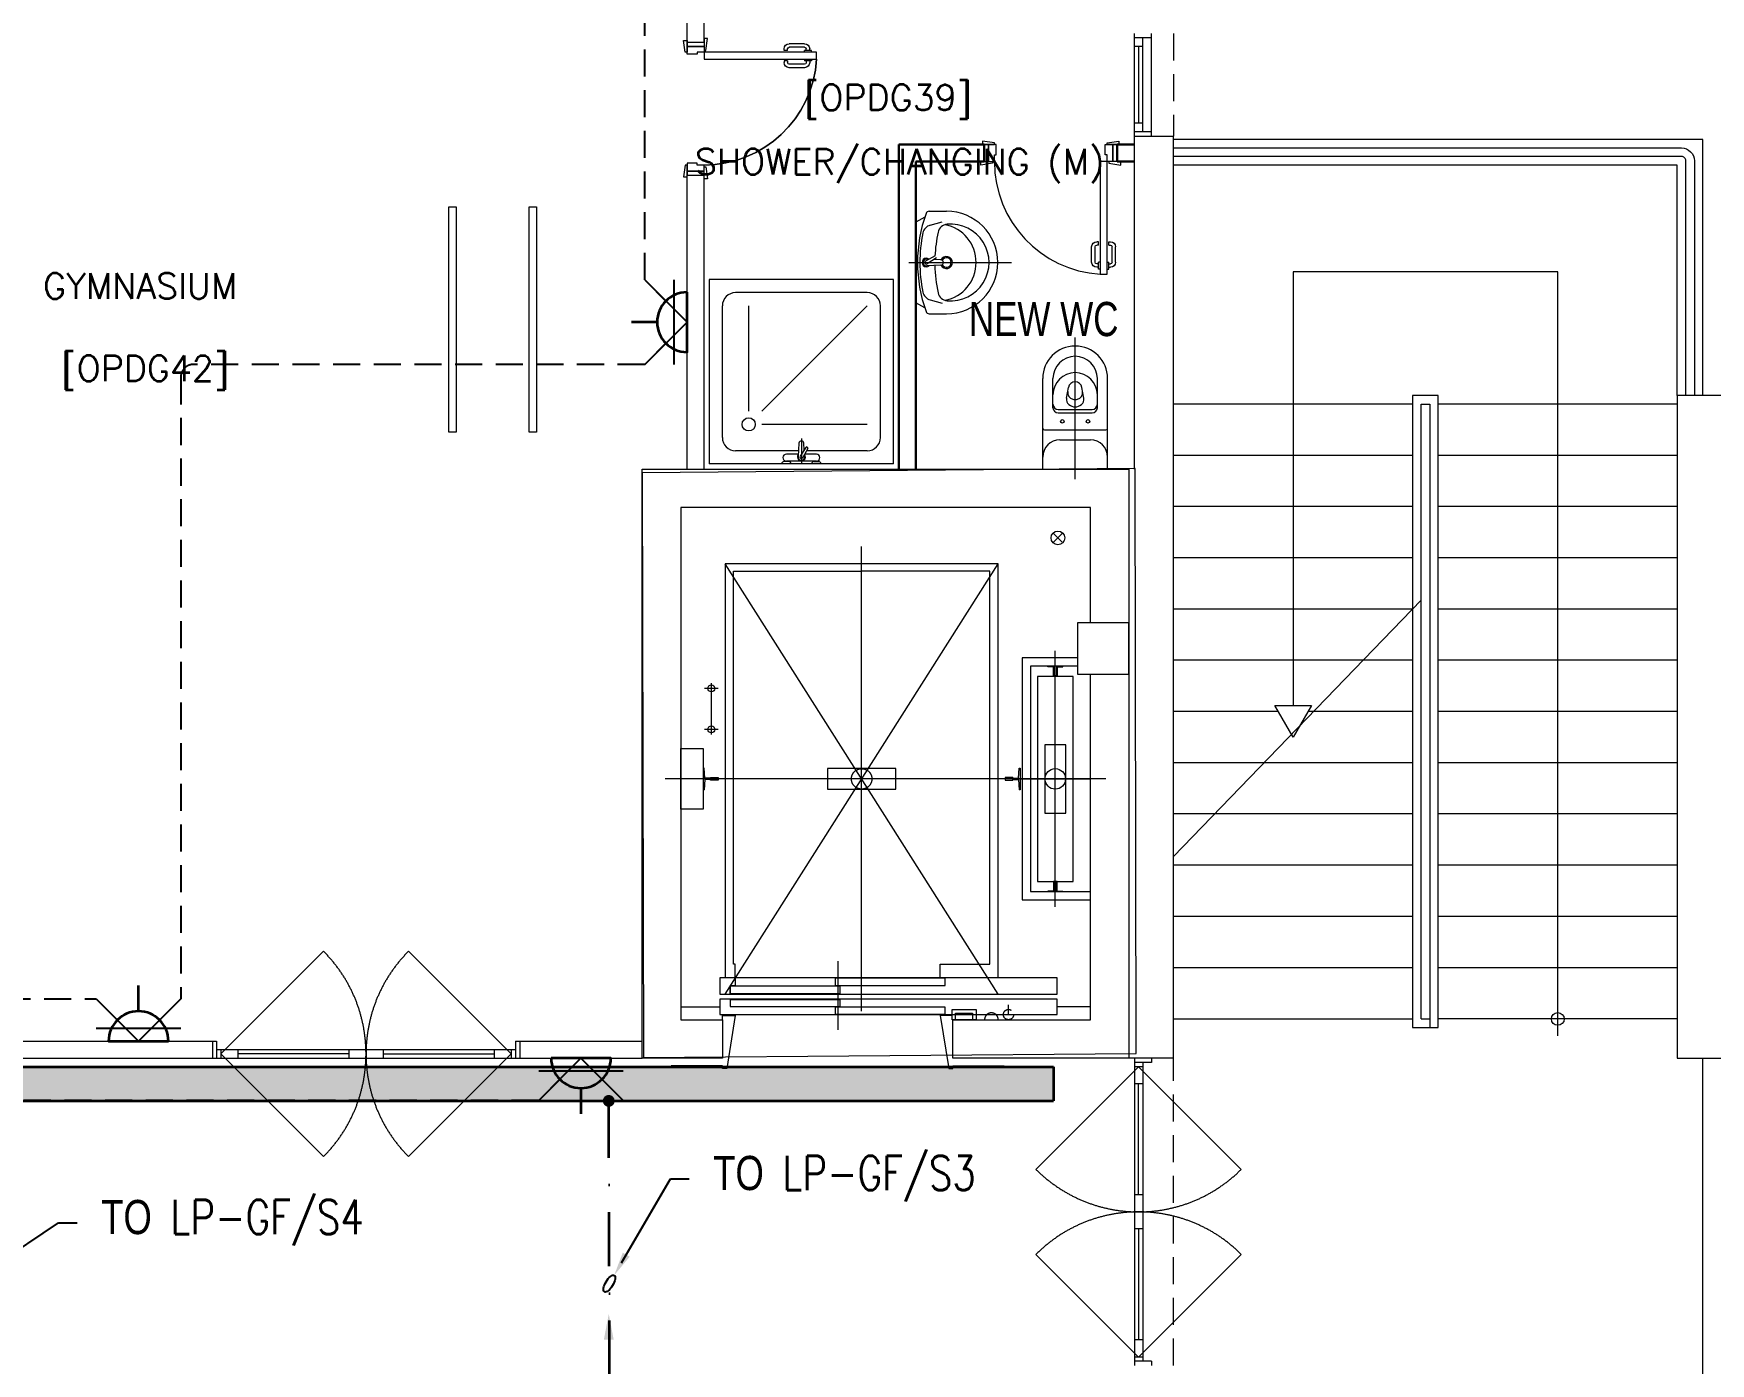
# Model space of a CAD drawing. Header units: inches. Extents: x -12418 to 57169, y -29325 to 19878.
# Drawn here: x 42371 to 52192, y -2735 to 5053 of the extents above; entities that cross this region are included whole.
import ezdxf
from ezdxf import colors
from ezdxf.entities.mleader import LeaderData, LeaderLine
from ezdxf.enums import TextEntityAlignment as Align
from ezdxf.math import Vec2, Vec3

# ---------------------------------------------------------------- set-up
doc = ezdxf.new("R2010")
doc.units = ezdxf.units.IN
doc.header["$LTSCALE"] = 25
doc.header["$MEASUREMENT"] = 0
for name, pattern in [('00-Ground Floor$0$CENTERX2', [101.6, 63.5, -12.7, 12.7, -12.7]), ('00-Ground Floor$0$DASHED', [0.75, 0.5, -0.25]), ('00-Ground Floor$0$DASHED2', [9.525, 6.35, -3.175]), ('00-Ground Floor$0$HIDDEN', [9.525, 6.35, -3.175]), ('DASHDOT', [25.4, 12.7, -6.35, 0, -6.35]), ('HIDDEN', [9.525, 6.35, -3.175])]:
    doc.linetypes.add(name, pattern=pattern)
doc.layers.get('0').update_dxf_attribs({"color": 8})
doc.layers.get('Defpoints').update_dxf_attribs({"color": 8})
for name, color, linetype, lineweight in [('00-Ground Floor$0$72_EGR_BASE_TEXT', 252, 'Continuous', 5), ('00-Ground Floor$0$Aluminum', 251, 'Continuous', 5), ('00-Ground Floor$0$Axis', 251, '00-Ground Floor$0$CENTERX2', 5), ('00-Ground Floor$0$C-HYDR-CTCH', 251, 'Continuous', 5), ('00-Ground Floor$0$Cabin', 7, 'Continuous', 5), ('00-Ground Floor$0$LOADING', 253, 'Continuous', 5), ('00-Ground Floor$0$Notes', 1, 'Continuous', 5), ('00-Ground Floor$0$Proj', 251, 'Continuous', 5), ('00-Ground Floor$0$SANIT', 250, 'Continuous', 5), ('00-Ground Floor$0$Structure', 251, 'Continuous', 5), ('00-Ground Floor$0$Tech', 169, '00-Ground Floor$0$DASHED2', 5), ('00-Ground Floor$0$Walls', 251, 'Continuous', 5), ('00-Ground Floor$0$Wooden Joinery', 251, 'Continuous', 5), ('E-LITE-CIRC', 6, 'Continuous', 25), ('E-LITE-CLNG-CNDT', 6, 'DASHDOT', 35), ('E-LITE-EXIT-NUMB', 6, 'Continuous', 25), ('E-POWR-CLNG-CNDT', 6, 'DASHDOT', 35), ('E-POWR-FLOR-CNDT', 6, 'HIDDEN', 25), ('E-POWR-FLOR-CNDT @ 100', 6, 'HIDDEN', 25), ('E-POWR-WALL @ 100', 4, 'Continuous', 35), ('T-CABL-TRAY', 251, 'Continuous', 35)]:
    doc.layers.add(name, color=color, linetype=linetype, lineweight=lineweight)
doc.layers.add('00-Ground Floor$0$X-WHITE glass', color=255, linetype='Continuous')
doc.styles.add('00-Ground Floor$0$SIMPLEX', font='SIMPLEX.shx', dxfattribs={"height": 150})
doc.styles.add('00-Ground Floor$0$X3G_ENTITY_2587F5', font='swisscl.ttf', dxfattribs={"height": 200})
doc.styles.add('DC_Simplex', font='SIMPLEX.shx', dxfattribs={"width": 0.7})

# ---------------------------------------------------------------- blocks, each defined once
blk = doc.blocks.new('00-Ground Floor$0$A$C72370EFE')
at = {"layer": '00-Ground Floor$0$Wooden Joinery'}
for p, q in [((-0.05, -0.07), (-0.05, -0.16)), ((-0.03, -0.07), (-0.03, -0.16)), ((-0.01, -0.04), (-0.02, -0.04)), ((-0.01, -0.06), (-0.02, -0.06)), ((-0.01, -0.03), (-0.01, -0.07)), ((0, -0.03), (-0.01, -0.03)), ((0, -0.07), (-0.01, -0.07)), ((0.04, -0.03), (0.05, -0.03)), ((0.04, -0.07), (0.05, -0.07)), ((0.05, -0.03), (0.05, -0.07)), ((0.05, -0.04), (0.06, -0.04)), ((0.05, -0.06), (0.06, -0.06)), ((0.07, -0.07), (0.07, -0.16)), ((0.09, -0.07), (0.09, -0.16)), ((-0.01, -0.17), (-0.02, -0.17)), ((-0.01, -0.19), (-0.02, -0.19)), ((-0.01, -0.17), (-0.01, -0.19)), ((0.05, -0.17), (0.06, -0.17)), ((0.05, -0.17), (0.05, -0.19)), ((0.05, -0.19), (0.06, -0.19))]:
    blk.add_line(p, q, dxfattribs=at)
for centre, radius, start, end in [((-0.02, -0.07), 0.03, 90, 180), ((-0.02, -0.07), 0.01, 90, 180), ((0.06, -0.07), 0.03, 0, 90), ((0.06, -0.07), 0.01, 0, 90), ((-0.02, -0.16), 0.03, 180, 270), ((-0.02, -0.16), 0.01, 180, 270), ((0.06, -0.16), 0.01, 270, 0), ((0.06, -0.16), 0.03, 270, 0)]:
    blk.add_arc(centre, radius, start, end, dxfattribs=at)
blk = doc.blocks.new('00-Ground Floor$0$A$C268A7CF0')
at = {"layer": '00-Ground Floor$0$Wooden Joinery'}
for points in [[(80, 758.8), (80, 768.8), (10, 778.8), (10, 758.8)], [(740, 758.8), (740, 768.8), (810, 778.8), (810, 758.8)], [(70, 658.8), (70, 648.8), (0, 638.8), (0, 658.8)], [(120, 658.8), (120, 0), (80, 0), (80, 658.8)], [(750, 658.8), (750, 648.8), (820, 638.8), (820, 658.8)]]:
    blk.add_lwpolyline(points, close=True, dxfattribs=at)
for points in [[(45, 658.8), (45, 758.8), (20, 758.8), (20, 658.8), (45, 658.8)], [(45, 658.8), (80, 658.8), (80, 698.8), (90, 698.8), (90, 758.8), (45, 758.8), (45, 658.8)], [(775, 658.8), (740, 658.8), (740, 698.8), (730, 698.8), (730, 758.8), (775, 758.8), (775, 658.8)], [(775, 658.8), (775, 758.8), (800, 758.8), (800, 658.8), (775, 658.8)]]:
    blk.add_lwpolyline(points, dxfattribs=at)
blk.add_arc((80, 658.8), 660, 273.4748, 0, dxfattribs=at)
at = {"layer": '00-Ground Floor$0$Wooden Joinery', "xscale": 999.9999999998854, "yscale": 999.9999999998854, "zscale": 999.9999999998854, "rotation": 180}
blk.add_blockref('00-Ground Floor$0$A$C72370EFE', (120, 0), dxfattribs=at)
blk = doc.blocks.new('00-Ground Floor$0$T127-1_B')
at = {"layer": '00-Ground Floor$0$Cabin'}
for p, q in [((44.5, 8), (44.5, 4)), ((44.5, 4), (78, 4)), ((78, 4), (82, 63.5)), ((44.5, -8), (44.5, -4)), ((44.5, -4), (78, -4)), ((78, -4), (82, -63.5))]:
    blk.add_line(p, q, dxfattribs=at)
at = {"layer": '00-Ground Floor$0$Cabin', "ltscale": 5}
for points in [[(44.5, 8), (0, 8), (0, -8), (44.5, -8)], [(82, 63.5), (89, 63.5), (89, -63.5), (82, -63.5)]]:
    blk.add_lwpolyline(points, dxfattribs=at)
blk = doc.blocks.new('00-Ground Floor$0$T127-1_B__1680')
at = {"layer": '00-Ground Floor$0$Axis'}
blk.add_line((-990, 0), (990, 0), dxfattribs=at)
at = {"layer": '00-Ground Floor$0$Notes', "xscale": -1}
blk.add_blockref('00-Ground Floor$0$T127-1_B', (-840, 0), dxfattribs=at)
at = {"layer": '00-Ground Floor$0$Notes'}
blk.add_blockref('00-Ground Floor$0$T127-1_B', (840, 0), dxfattribs=at)
blk = doc.blocks.new('00-Ground Floor$0$JIS5K')
at = {"layer": '00-Ground Floor$0$Cabin'}
for p, q in [((60.2, 8), (60.2, 11.2)), ((60.2, -8), (60.2, -11.2))]:
    blk.add_line(p, q, dxfattribs=at)
at = {"layer": '00-Ground Floor$0$Cabin', "ltscale": 5}
for points in [[(57, 11.2), (0, 11.2), (0, -11.2), (57, -11.2)], [(60.2, 8), (3.2, 8), (3.2, -8), (60.2, -8)], [(57, 11.2), (57, 43.5), (60.2, 43.5), (60.2, 11.2)], [(57, -11.2), (57, -43.5), (60.2, -43.5), (60.2, -11.2)]]:
    blk.add_lwpolyline(points, dxfattribs=at)
blk = doc.blocks.new('00-Ground Floor$0$JIS5K__1200')
at = {"layer": '00-Ground Floor$0$Axis'}
blk.add_line((-750, 0), (750, 0), dxfattribs=at)
at = {"layer": '00-Ground Floor$0$Notes', "xscale": -1}
blk.add_blockref('00-Ground Floor$0$JIS5K', (-600, 0), dxfattribs=at)
at = {"layer": '00-Ground Floor$0$Notes'}
blk.add_blockref('00-Ground Floor$0$JIS5K', (600, 0), dxfattribs=at)
blk = doc.blocks.new('00-Ground Floor$0$对重支撑1')
at = {"layer": '00-Ground Floor$0$Cabin'}
blk.add_lwpolyline([(1060, 178), (929, 178), (929, -178), (1060, -178)], close=True, dxfattribs=at).dxf.unprotected_set("ltscale", 0)
blk = doc.blocks.new('00-Ground Floor$0$井道平面图轿厢1轿厢地坎')
at = {"layer": '00-Ground Floor$0$Axis', "ltscale": 0.864}
blk.add_lwpolyline([(0, 96), (0, -192)], dxfattribs=at)
at = {"layer": '00-Ground Floor$0$Cabin', "ltscale": 5}
for points in [[(690, 0), (690, -96), (-1285, -96), (-1285, 0)], [(15, -3), (15, -46), (-630, -46), (-630, -3)], [(630, -50), (630, -93), (-15, -93), (-15, -50)]]:
    blk.add_lwpolyline(points, close=True, dxfattribs=at)
at = {"layer": '00-Ground Floor$0$Cabin'}
for points in [[(600, 0), (600, -48)], [(600, -48), (633, -48)], [(633, -48), (633, -96)]]:
    blk.add_lwpolyline(points, dxfattribs=at)
blk = doc.blocks.new('00-Ground Floor$0$层门地坎1')
at = {"layer": '00-Ground Floor$0$Axis', "ltscale": 0.81}
blk.add_lwpolyline([(0, 90), (0, -180)], dxfattribs=at)
at = {"layer": '00-Ground Floor$0$Cabin', "ltscale": 5}
for points in [[(690, 0), (690, -90), (-1285, -90), (-1285, 0)], [(15, -47), (15, -87), (-630, -87), (-630, -47)], [(630, -3), (630, -43), (-15, -43), (-15, -3)]]:
    blk.add_lwpolyline(points, close=True, dxfattribs=at)
blk = doc.blocks.new('00-Ground Floor$0$ME19011A-P')
for p, q in [((-0.425, 0), (0.425, 0)), ((-0.425, 0), (-0.425, -0.015)), ((0.425, 0), (0.425, -0.015)), ((-0.425, -0.015), (0.425, -0.015)), ((-0.3675, -0.0198), (-0.2325, -0.0198)), ((-0.3675, -0.0198), (-0.3675, -0.0399)), ((-0.3675, -0.0399), (-0.2325, -0.0399)), ((-0.36, -0.015), (-0.36, -0.0198)), ((-0.24, -0.015), (-0.24, -0.0198)), ((-0.2325, -0.0198), (-0.2325, -0.0399)), ((-0.15, -0.015), (-0.15, -0.04)), ((-0.15, -0.025), (0, -0.025)), ((-0.15, -0.04), (-0.1187, -0.04)), ((-0.0887, -0.04), (-0.0637, -0.04)), ((-0.0606, -0.0371), (-0.0787, -0.0432)), ((-0.0787, -0.0432), (-0.077, -0.0497)), ((-0.0582, -0.046), (-0.077, -0.0497)), ((-0.0402, -0.0312), (-0.0496, -0.0337)), ((-0.047, -0.0434), (-0.0376, -0.0409)), ((-0.0376, -0.0409), (-0.0402, -0.0312)), ((-0.0379, -0.04), (0, -0.04)), ((0, -0.015), (0, -0.04)), ((0.1, -0.015), (0.1, -0.045)), ((0.1, -0.035), (0.2, -0.035)), ((0.1, -0.045), (0.2, -0.045)), ((0.2, -0.045), (0.2, -0.015)), ((0.2818, -0.015), (0.2484, -0.015)), ((0.2484, -0.0243), (0.2484, -0.015)), ((0.2818, -0.0243), (0.2484, -0.0243)), ((0.2818, -0.0243), (0.2818, -0.015)), ((0.3211, -0.015), (0.2877, -0.015)), ((0.2877, -0.015), (0.2877, -0.0531)), ((0.3211, -0.0243), (0.2877, -0.0243)), ((0.2877, -0.0531), (0.3211, -0.0531)), ((0.3211, -0.0531), (0.3211, -0.015)), ((0.3623, -0.015), (0.3289, -0.015)), ((0.3289, -0.015), (0.3289, -0.0531)), ((0.3623, -0.0243), (0.3289, -0.0243)), ((0.3289, -0.0531), (0.3623, -0.0531)), ((0.3623, -0.0531), (0.3623, -0.015)), ((0.3682, -0.0243), (0.3682, -0.015)), ((0.3682, -0.015), (0.4016, -0.015)), ((0.3682, -0.0243), (0.4016, -0.0243)), ((0.4016, -0.0243), (0.4016, -0.015))]:
    blk.add_line(p, q)
blk.add_lwpolyline([(-0.1187, -0.0482), (-0.0887, -0.0482), (-0.0887, -0.0382), (-0.1187, -0.0382)], close=True)
at = {"color": 8, "const_width": 0.000601}
for points in [[(0.3044, -0.0531, -0.184574), (0.2977, -0.0636, -1.44364), (0.2961, -0.0581, -0.837915), (0.2969, -0.0664, -0.30536), (0.2839, -0.062, -1.584726), (0.2894, -0.0609, -0.253153), (0.2827, -0.0684, -0.874198), (0.2775, -0.0585, -0.915253), (0.2791, -0.0658, -0.223821), (0.2683, -0.0644, -1.703343), (0.272, -0.0597, -0.588962), (0.2621, -0.068, -0.717795), (0.2625, -0.0581, -0.983104), (0.2645, -0.0644, -0.326362), (0.2534, -0.0609, -0.758716), (0.2609, -0.0514, -0.906186), (0.2593, -0.0565, -0.189488), (0.2526, -0.0522, -0.7948), (0.2613, -0.0423, -1.223996), (0.2574, -0.047, -0.072149), (0.2534, -0.0403, -0.645886), (0.2609, -0.0324, -1.366917), (0.2574, -0.0371, -0.078415), (0.2542, -0.0308, -0.723006), (0.2613, -0.0256, -1.105484), (0.2582, -0.0292, -0.221197), (0.2566, -0.0243, -0.221197)], [(0.3456, -0.0531, 0.184574), (0.3523, -0.0636, 1.44364), (0.3539, -0.0581, 0.837915), (0.3531, -0.0664, 0.30536), (0.3661, -0.062, 1.584726), (0.3606, -0.0609, 0.253153), (0.3673, -0.0684, 0.874198), (0.3725, -0.0585, 0.915253), (0.3709, -0.0658, 0.223821), (0.3817, -0.0644, 1.703343), (0.378, -0.0597, 0.588962), (0.3879, -0.068, 0.717795), (0.3875, -0.0581, 0.983104), (0.3855, -0.0644, 0.326362), (0.3966, -0.0609, 0.758716), (0.3891, -0.0514, 0.906186), (0.3907, -0.0565, 0.189488), (0.3974, -0.0522, 0.7948), (0.3887, -0.0423, 1.223996), (0.3926, -0.047, 0.072149), (0.3966, -0.0403, 0.645886), (0.3891, -0.0324, 1.366917), (0.3926, -0.0371, 0.078415), (0.3958, -0.0308, 0.723006), (0.3887, -0.0256, 1.105484), (0.3918, -0.0292, 0.221197), (0.3934, -0.0243, 0.221197)]]:
    blk.add_lwpolyline(points, format="xyb", dxfattribs=at)
blk.add_circle((-0.0537, -0.04), 0.0075)
for centre, radius, start, end in [((-0.1037, -0.04), 0.01, 10.4593, 169.5407), ((-0.1037, -0.04), 0.0075, 14.00752, 165.99248), ((-0.0537, -0.04), 0.01, 45, 180)]:
    blk.add_arc(centre, radius, start, end)
blk = doc.blocks.new('00-Ground Floor$0$M.44.57.64')
at = {"layer": '00-Ground Floor$0$LOADING', "xscale": 1000.000000000002, "yscale": 1000.000000000002, "zscale": 1000.000000000002, "rotation": 225.9999036123427}
blk.add_blockref('00-Ground Floor$0$ME19011A-P', (-80806.9, 16720.7), dxfattribs=at)
blk = doc.blocks.new('00-Ground Floor$0$PARALLEL BARS')
at = {"layer": '00-Ground Floor$0$LOADING'}
for points in [[(-939485.1, -375615.7), (-939443.5, -375615.7), (-939443.5, -376935.4), (-939485.1, -376935.4)], [(-939014.7, -375615.7), (-938973, -375615.7), (-938973, -376935.4), (-939014.7, -376935.4)]]:
    blk.add_lwpolyline(points, close=True, dxfattribs=at)
blk = doc.blocks.new('00-Ground Floor')
at = {"color": 5}
blk.add_line((47787.2, 3983.9, 0), (47787.2, 3983.9, 0), dxfattribs=at)
at = {"layer": '00-Ground Floor$0$Aluminum'}
for p, q in [((48817.9, 4452.6, 0), (48817.9, 5052.6, 0)), ((48917.9, 5027.6, 0), (48817.9, 5027.6, 0)), ((48867.9, 4477.6, 0), (48867.9, 5027.6, 0)), ((48917.9, 4452.6, 0), (48917.9, 5052.6, 0)), ((48867.9, 4977.6, 0), (48817.9, 4977.6, 0)), ((48842.9, 4977.6, 0), (48842.9, 4527.6, 0)), ((48867.9, 4527.6, 0), (48817.9, 4527.6, 0)), ((48917.9, 4477.6, 0), (48817.9, 4477.6, 0)), ((43417.9, -847.4, 0), (43442.9, -847.4, 0)), ((43442.9, -847.4, 0), (43442.9, -947.4, 0)), ((45192.9, -847.4, 0), (45192.9, -947.4, 0)), ((45192.9, -847.4, 0), (45217.9, -847.4, 0)), ((43417.9, -947.4, 0), (45217.9, -947.4, 0)), ((43442.9, -897.4, 0), (45192.9, -897.4, 0)), ((43467.9, -897.4, 0), (43467.9, -947.4, 0)), ((43567.9, -897.4, 0), (43567.9, -947.4, 0)), ((44217.9, -922.4, 0), (43567.9, -922.4, 0)), ((44217.9, -897.4, 0), (44217.9, -947.4, 0)), ((44317.9, -897.4, 0), (44317.9, -947.4, 0)), ((44417.9, -897.4, 0), (44417.9, -947.4, 0)), ((44417.9, -922.4, 0), (45067.9, -922.4, 0)), ((45067.9, -897.4, 0), (45067.9, -947.4, 0)), ((45167.9, -897.4, 0), (45167.9, -947.4, 0)), ((48817.9, -947.4, 0), (48817.9, -2747.4, 0)), ((48917.9, -972.4, 0), (48817.9, -972.4, 0)), ((48867.9, -972.4, 0), (48867.9, -2722.4, 0)), ((48917.9, -947.4, 0), (48917.9, -972.4, 0)), ((48867.9, -997.4, 0), (48817.9, -997.4, 0)), ((48867.9, -1097.4, 0), (48817.9, -1097.4, 0)), ((48842.9, -1747.4, 0), (48842.9, -1097.4, 0)), ((48867.9, -1747.4, 0), (48817.9, -1747.4, 0)), ((48867.9, -1847.4, 0), (48817.9, -1847.4, 0)), ((48867.9, -1947.4, 0), (48817.9, -1947.4, 0)), ((48842.9, -1947.4, 0), (48842.9, -2597.4, 0)), ((48867.9, -2597.4, 0), (48817.9, -2597.4, 0)), ((48867.9, -2697.4, 0), (48817.9, -2697.4, 0)), ((48917.9, -2722.4, 0), (48817.9, -2722.4, 0)), ((48917.9, -2722.4, 0), (48917.9, -2747.4, 0))]:
    blk.add_line(p, q, dxfattribs=at)
at = {"layer": '00-Ground Floor$0$Aluminum', "linetype": '00-Ground Floor$0$DASHED', "ltscale": 300}
for p, q in [((43467.9, -922.4, 0), (44069, -321.4, 0)), ((45167.9, -922.4, 0), (44566.9, -321.4, 0)), ((43467.9, -922.4, 0), (44069, -1523.5, 0)), ((45167.9, -922.4, 0), (44566.9, -1523.5, 0)), ((48842.9, -997.4, 0), (48241.9, -1598.5, 0)), ((48842.9, -997.4, 0), (49444, -1598.5, 0)), ((48842.9, -2697.4, 0), (48241.9, -2096.4, 0)), ((48842.9, -2697.4, 0), (49444, -2096.4, 0))]:
    blk.add_line(p, q, dxfattribs=at)
for centre, start, end in [((43467.9, -922.4, 0), 315, 45), ((45167.9, -922.4, 0), 135, 225), ((48842.9, -997.4, 0), 225, 315), ((48842.9, -2697.4, 0), 45, 135)]:
    blk.add_arc(centre, 850, start, end, dxfattribs=at)
at = {"layer": '00-Ground Floor$0$Axis'}
blk.add_line((48149.8, 688), (48559.8, 688), dxfattribs=at)
at = {"layer": '00-Ground Floor$0$Axis', "ltscale": 3}
for points in [[(47220.8, -672), (47220.8, 2048)], [(48020.8, -572), (46420.8, 1948)], [(46420.8, -572), (48020.8, 1948)], [(48650.8, 688), (46070.8, 688)]]:
    blk.add_lwpolyline(points, dxfattribs=at)
at = {"layer": '00-Ground Floor$0$Axis', "ltscale": 0.24}
for points in [[(46380.8, 1218), (46300.8, 1218)], [(46380.8, 978), (46300.8, 978)]]:
    blk.add_lwpolyline(points, dxfattribs=at)
at = {"layer": '00-Ground Floor$0$Axis', "ltscale": 0.9}
blk.add_lwpolyline([(46340.8, 948), (46340.8, 1248)], dxfattribs=at)
at = {"layer": '00-Ground Floor$0$Axis', "ltscale": 1.5}
blk.add_lwpolyline([(47470.8, 688), (46970.8, 688)], dxfattribs=at)
at = {"layer": '00-Ground Floor$0$C-HYDR-CTCH', "flags": 128}
blk.add_lwpolyline([(45935.6, 2481.2), (45943.1, -943.6), (48829.4, -919.7), (48821.9, 2505.1), (45935.6, 2481.2)], dxfattribs=at)
at = {"layer": '00-Ground Floor$0$Cabin'}
for points in [[(48020.8, 1948), (46420.8, 1948)], [(46420.8, 1948), (46420.8, -476)], [(48020.8, 1948), (46420.8, 1948)], [(46420.8, 1948), (46420.8, -476)], [(46470.8, -396), (46470.8, 1904)], [(46470.8, 1904), (47220.8, 1904)], [(47970.8, 1904), (47220.8, 1904)], [(47970.8, -396), (47970.8, 1904)], [(48020.8, -476), (48020.8, 1948)], [(48020.8, -476), (48020.8, 1948)], [(48354.8, 438), (48354.8, 938)], [(46420.8, -476), (46390.8, -476)], [(46390.8, -476), (46390.8, -572)], [(46420.8, -476), (46390.8, -476)], [(46390.8, -476), (46390.8, -572)], [(46480.8, -396), (46470.8, -396)], [(46480.8, -476), (46480.8, -396)], [(47680.8, -476), (47680.8, -396)], [(47680.8, -396), (47970.8, -396)], [(48365.8, -476), (48020.8, -476)], [(48365.8, -476), (48020.8, -476)], [(48365.8, -572), (48365.8, -476)], [(48365.8, -572), (48365.8, -476)], [(46390.8, -572), (48365.8, -572)], [(46390.8, -572), (48365.8, -572)], [(46160.8, -647), (46390.8, -647)], [(48560.8, -647), (48365.8, -647)], [(46405.8, -723), (46405.8, -723), (46405.8, -698), (46480.8, -698), (46430.8, -1008), (46405.8, -1008), (46405.8, -993), (46105.8, -993)], [(47750.8, -698), (47680.8, -698), (47730.8, -1008), (47755.8, -1008), (47755.8, -993), (48055.8, -993)]]:
    blk.add_lwpolyline(points, dxfattribs=at)
at = {"layer": '00-Ground Floor$0$Cabin', "ltscale": 5}
for points in [[(48485.8, 1396.2), (48160.8, 1396.2), (48160.8, -20.2), (48560.8, -20.2)], [(48485.8, 1348.2), (48208.8, 1348.2), (48208.8, 27.8), (48560.8, 27.8)]]:
    blk.add_lwpolyline(points, dxfattribs=at)
blk.add_lwpolyline([(48459.8, 1288), (48249.8, 1288), (48249.8, 88), (48459.8, 88)], close=True, dxfattribs=at)
at = {"layer": '00-Ground Floor$0$Cabin'}
blk.add_lwpolyline([(48415.8, 888), (48293.8, 888), (48293.8, 488), (48415.8, 488)], close=True, dxfattribs=at)
at = {"layer": '00-Ground Floor$0$Cabin', "ltscale": 50}
blk.add_lwpolyline([(47020.8, 749), (47020.8, 627), (47420.8, 627), (47420.8, 749)], close=True, dxfattribs=at)
at = {"layer": '00-Ground Floor$0$Cabin'}
for centre, radius in [((46340.8, 1218), 20), ((46340.8, 978), 20), ((48354.8, 688), 60)]:
    blk.add_circle(centre, radius, dxfattribs=at)
at = {"layer": '00-Ground Floor$0$Notes'}
for p, q in [((48395.3, 2124.1), (48345.3, 2074.1)), ((48395.3, 2074.1), (48345.3, 2124.1))]:
    blk.add_line(p, q, dxfattribs=at)
blk.add_circle((48370.3, 2099.1), 40, dxfattribs=at)
at = {"layer": '00-Ground Floor$0$Proj', "linetype": '00-Ground Floor$0$HIDDEN'}
for p, q in [((49047.9, 5052.6, 0), (49047.9, 4452.6, 0)), ((49047.9, -2747.4, 0), (49047.9, -947.4, 0))]:
    blk.add_line(p, q, dxfattribs=at)
at = {"layer": '00-Ground Floor$0$Proj'}
for p, q in [((50447.9, 2882.6, 0), (49047.9, 2882.6, 0)), ((50597.9, 2932.6, 0), (50447.9, 2932.6, 0)), ((50447.9, 2932.6, 0), (50447.9, 1682.6, 0)), ((50497.9, 1734.3, 0), (50497.9, 2882.6, 0)), ((50497.9, 2882.6, 0), (50547.9, 2882.6, 0)), ((51997.9, 2882.6, 0), (50597.9, 2882.6, 0)), ((50447.9, 2582.6, 0), (49047.9, 2582.6, 0)), ((51997.9, 2582.6, 0), (50597.9, 2582.6, 0)), ((50447.9, 2282.6, 0), (49047.9, 2282.6, 0)), ((51997.9, 2282.6, 0), (50597.9, 2282.6, 0)), ((50447.9, 1982.6, 0), (49047.9, 1982.6, 0)), ((51997.9, 1982.6, 0), (50597.9, 1982.6, 0)), ((50497.9, 1734.3, 0), (49047.9, 234.3, 0)), ((50447.9, 1682.6, 0), (49047.9, 1682.6, 0)), ((51997.9, 1682.6, 0), (50597.9, 1682.6, 0)), ((50157.9, 1382.6, 0), (49047.9, 1382.6, 0)), ((51997.9, 1382.6, 0), (50597.9, 1382.6, 0)), ((49661.3, 1082.6, 0), (49047.9, 1082.6, 0)), ((49867.9, 1082.6, 0), (49834.5, 1082.6, 0)), ((51997.9, 1082.6, 0), (50597.9, 1082.6, 0)), ((49602.9, 782.6, 0), (49047.9, 782.6, 0)), ((51997.9, 782.6, 0), (50597.9, 782.6, 0)), ((49287.9, 482.6, 0), (49047.9, 482.6, 0)), ((51997.9, 482.6, 0), (50597.9, 482.6, 0)), ((51997.9, 182.6, 0), (50597.9, 182.6, 0)), ((51997.9, -117.4, 0), (50597.9, -117.4, 0)), ((51997.9, -417.4, 0), (50597.9, -417.4, 0)), ((50497.9, -717.4, 0), (50547.9, -717.4, 0)), ((51997.9, -717.4, 0), (50597.9, -717.4, 0))]:
    blk.add_line(p, q, dxfattribs=at)
at = {"layer": '00-Ground Floor$0$Proj', "linetype": '00-Ground Floor$0$DASHED', "ltscale": 300}
for p, q in [((50447.9, 1382.6, 0), (50157.9, 1382.6, 0)), ((50447.9, 1082.6, 0), (49867.9, 1082.6, 0)), ((50447.9, 782.6, 0), (49602.9, 782.6, 0)), ((50447.9, 482.6, 0), (49287.9, 482.6, 0)), ((50447.9, 182.6, 0), (49047.9, 182.6, 0)), ((50447.9, -117.4, 0), (49047.9, -117.4, 0)), ((50447.9, -417.4, 0), (49047.9, -417.4, 0))]:
    blk.add_line(p, q, dxfattribs=at)
at = {"layer": '00-Ground Floor$0$Proj', "elevation": 0}
for points in [[(52147.9, 2932.6), (52147.9, 4432.6), (49047.9, 4432.6)], [(51997.9, 2932.6), (51997.9, 4282.6), (49047.9, 4282.6)], [(51297.9, -817.4), (51297.9, 3657.6), (49747.9, 3657.6), (49747.9, 1117.8)], [(51297.9, -817.4), (51297.9, 3657.6), (49747.9, 3657.6), (49747.9, 1117.8)], [(50547.9, 2882.6), (50547.9, -767.4), (50597.9, -767.4), (50597.9, 2932.6)], [(49047.9, -3127.4), (52147.9, -3127.4), (52147.9, -947.4)]]:
    blk.add_lwpolyline(points, dxfattribs=at)
for points in [[(49047.9, 4382.6), (52022.9, 4382.6, -0.414214), (52097.9, 4307.6), (52097.9, 2932.6)], [(52047.9, 2932.6), (52047.9, 4307.6, 0.414214), (52022.9, 4332.6), (49047.9, 4332.6)]]:
    blk.add_lwpolyline(points, format="xyb", dxfattribs=at)
at = {"layer": '00-Ground Floor$0$Proj', "ltscale": 300, "elevation": 0}
for points in [[(50447.9, 1682.6), (50447.9, -767.4), (50547.9, -767.4)], [(50497.9, -717.4), (50497.9, 1734.3)], [(49047.9, -717.4), (50447.9, -717.4)]]:
    blk.add_lwpolyline(points, dxfattribs=at)
at = {"layer": '00-Ground Floor$0$Proj', "elevation": 0}
blk.add_lwpolyline([(49747.9, 932.6), (49641, 1117.8), (49854.9, 1117.8)], close=True, dxfattribs=at)
at = {"layer": '00-Ground Floor$0$Proj'}
blk.add_circle((51297.9, -717.4, 0), 37.5, dxfattribs=at)
at = {"layer": '00-Ground Floor$0$SANIT'}
for p, q in [((47590.8, 3977.6, 0), (47537.9, 3947.6, 0)), ((47537.9, 3476, 0), (47537.9, 3947.6, 0)), ((47616.9, 4011.8, 0), (47717.9, 4011.8, 0)), ((47622, 3930.3, 0), (47691.6, 3950.2, 0)), ((47652.1, 3750.7, 0), (47595.4, 3720.5, 0)), ((47658.9, 3739.3, 0), (47605.3, 3704, 0)), ((47497.9, 3711.8, 0), (48097.9, 3711.8, 0)), ((47614.9, 3730.9, 0), (47601.9, 3731.7, 0)), ((47685.2, 3696.8, 0), (47601.9, 3691.9, 0)), ((47685.2, 3726.8, 0), (47643.6, 3729.2, 0)), ((46327.9, 3612.6, 0), (46327.9, 2532.6, 0)), ((47407.9, 3612.6, 0), (46327.9, 3612.6, 0)), ((47407.9, 2532.6, 0), (47407.9, 3612.6, 0)), ((46405.1, 2686.9, 0), (46405.1, 3458.3, 0)), ((47253.6, 3535.4, 0), (46482.2, 3535.4, 0)), ((46559.4, 2841.1, 0), (46559.4, 3458.3, 0)), ((46636.5, 2841.1, 0), (47253.6, 3458.3, 0)), ((47330.8, 2686.9, 0), (47330.8, 3458.3, 0)), ((47590.8, 3446, 0), (47537.9, 3476, 0)), ((47622, 3493.3, 0), (47691.6, 3473.5, 0)), ((47616.9, 3411.8, 0), (47717.9, 3411.8, 0)), ((48471.4, 2442.6, 0), (48471.4, 3272.6, 0)), ((48281.4, 2502.6, 0), (48281.4, 3032.6, 0)), ((48341.4, 2861.6, 0), (48341.4, 3032.6, 0)), ((48420.4, 2918.1, 0), (48432, 2980.7, 0)), ((48522.4, 2918.1, 0), (48510.7, 2980.7, 0)), ((48601.4, 2861.6, 0), (48601.4, 3032.6, 0)), ((48661.4, 2502.6, 0), (48661.4, 3032.6, 0)), ((48371.4, 2851.6, 0), (48571.4, 2851.6, 0)), ((47253.6, 2764, 0), (46636.5, 2764, 0)), ((48371.4, 2831.6, 0), (48571.4, 2831.6, 0)), ((46853.8, 2653.4, 0), (46849.2, 2575.3, 0)), ((46867.9, 2681.1, 0), (46867.9, 2532.6, 0)), ((46884.4, 2614.7, 0), (46882.1, 2653.4, 0)), ((48291.4, 2731.6, 0), (48651.4, 2731.6, 0)), ((48381.4, 2672.6, 0), (48561.4, 2672.6, 0)), ((46851.2, 2609.7, 0), (46482.2, 2609.7, 0)), ((46766.7, 2554.6, 0), (46766.7, 2546.1, 0)), ((46850, 2589.9, 0), (46780.2, 2589.9, 0)), ((46893.9, 2629.1, 0), (46860.1, 2577.7, 0)), ((46904.7, 2622.7, 0), (46876.2, 2569.2, 0)), ((46886, 2587.6, 0), (46886.7, 2575.3, 0)), ((46955.7, 2589.9, 0), (46887.2, 2589.9, 0)), ((47253.6, 2609.7, 0), (46897.8, 2609.7, 0)), ((46969.2, 2554.6, 0), (46969.2, 2546.1, 0)), ((47407.9, 2532.6, 0), (46327.9, 2532.6, 0)), ((46793.7, 2546.1, 0), (46766.7, 2546.1, 0)), ((46955.7, 2549.4, 0), (46780.2, 2549.4, 0)), ((46793.7, 2549.4, 0), (46793.7, 2546.1, 0)), ((46942.2, 2549.4, 0), (46942.2, 2546.1, 0)), ((46942.2, 2546.1, 0), (46969.2, 2546.1, 0))]:
    blk.add_line(p, q, dxfattribs=at)
for centre, radius in [((46559.4, 2764, 0), 38.6), ((48396.1, 2781.6, 0), 10), ((48546.6, 2781.6, 0), 10)]:
    blk.add_circle(centre, radius, dxfattribs=at)
for centre, radius, start, end in [((48393.6, 3711.8, 0), 845.7, 160.17712, 199.82288), ((47638.5, 3872.6, 0), 60, 105.92061, 168.19138), ((47616.9, 3991.8, 0), 20, 90, 160.17712), ((47726.9, 3876.3, 0), 60, 95.18578, 167.91174), ((47666.2, 3711.8, 0), 225.2, 280.60973, 79.39027), ((47717.9, 3711.8, 0), 300, 270, 90), ((47741.8, 3711.8, 0), 225.2, 264.81421, 95.18578), ((48407.5, 3711.8, 0), 845.7, 168.19138, 191.80862), ((48495.1, 3711.8, 0), 845.7, 167.91174, 177.42745), ((47599.6, 3711.8, 0), 25, 50.74745, 310.36798), ((48495.1, 3711.8, 0), 845.7, 178.54856, 178.84398), ((47717.9, 3711.8, 0), 35, 205.31059, 154.68941), ((47717.9, 3711.8, 0), 27.5, 207.14957, 152.85043), ((47599.6, 3711.8, 0), 20, 83.26708, 276.68201), ((47599.6, 3711.8, 0), 9.66, 115.41267, 305.95772), ((48495.1, 3711.8, 0), 845.7, 181.15716, 192.08826), ((47685.2, 3711.8, 0), 15, 270, 90), ((47638.5, 3551, 0), 60, 191.80862, 254.07939), ((46482.2, 3458.3, 0), 77.1, 90, 180), ((47253.6, 3458.3, 0), 77.1, 0, 90), ((47726.9, 3547.3, 0), 60, 192.08826, 264.81421), ((47616.9, 3431.8, 0), 20, 199.82288, 270), ((48471.4, 3032.6, 0), 190, 0, 180), ((48471.4, 3032.6, 0), 130, 0, 180), ((48471.4, 2937.2, 0), 130, 0, 180), ((48467, 2949.7, 0), 40, 169.42885, 256.41759), ((48471.4, 2973.3, 0), 40, 10.57115, 169.42885), ((48475.8, 2949.7, 0), 40, 283.58241, 10.57115), ((48371.4, 2881.6, 0), 30, 180, 270), ((48371.4, 2861.6, 0), 30, 180, 270), ((48459.7, 2910.8, 0), 40, 169.42885, 231.52497), ((48471.4, 2925.5, 0), 58.8, 231.52497, 308.47503), ((48471.4, 2968, 0), 58.8, 256.41759, 283.58241), ((48483, 2910.8, 0), 40, 308.47503, 10.57115), ((48571.4, 2881.6, 0), 30, 270, 0), ((48571.4, 2861.6, 0), 30, 270, 0), ((46482.2, 2686.9, 0), 77.1, 180, 270), ((46867.9, 2653.4, 0), 14.2, 0, 180), ((47253.6, 2686.9, 0), 77.1, 270, 0), ((48291.4, 2741.6, 0), 10, 180, 270), ((48381.4, 2572.6, 0), 100, 90, 180), ((48561.4, 2572.6, 0), 100, 0, 90), ((48651.4, 2741.6, 0), 10, 270, 0), ((46780.2, 2569.7, 0), 20.3, 90, 270), ((46867.9, 2573.1, 0), 23.6, 139.63201, 39.25255), ((46867.9, 2573.1, 0), 18.9, 173.26708, 6.73292), ((46867.9, 2573.1, 0), 9.13, 144.04228, 334.58733), ((46899.3, 2625.9, 0), 6.3, 329.31481, 149.31481), ((46955.7, 2569.7, 0), 20.3, 270, 90), ((46766.7, 2532.6, 0), 13.5, 90, 180), ((46793.7, 2532.6, 0), 13.5, 0, 90), ((46942.2, 2532.6, 0), 13.5, 90, 180), ((46969.2, 2532.6, 0), 13.5, 0, 90)]:
    blk.add_arc(centre, radius, start, end, dxfattribs=at)
at = {"layer": '00-Ground Floor$0$Structure', "elevation": 0}
blk.add_lwpolyline([(51997.9, 2932.6), (51997.9, -947.4), (52297.9, -947.4), (52297.9, 2932.6)], close=True, dxfattribs=at)
at = {"layer": '00-Ground Floor$0$Structure'}
for points in [[(48560.8, 1602), (48560.8, 2277), (46160.8, 2277), (46160.8, -723), (46405.8, -723), (46405.8, -948), (45935.8, -948), (45935.8, 2502), (48785.8, 2502), (48785.8, -948), (47755.8, -948)], [(47755.8, -948), (47755.8, -723), (48560.8, -723), (48560.8, 1302)]]:
    blk.add_lwpolyline(points, dxfattribs=at)
blk.add_lwpolyline([(48485.8, 1302), (48785.8, 1302), (48785.8, 1602), (48485.8, 1602)], close=True, dxfattribs=at)
at = {"layer": '00-Ground Floor$0$Tech', "ltscale": 9}
for points in [[(47750.8, -663), (47890.8, -663), (47890.8, -723), (47750.8, -723)], [(47770.8, -683), (47870.8, -683), (47870.8, -723), (47770.8, -723)]]:
    blk.add_lwpolyline(points, close=True, dxfattribs=at)
at = {"layer": '00-Ground Floor$0$Tech', "ltscale": 0.36}
blk.add_lwpolyline([(48080.8, -692), (48080.8, -632)], dxfattribs=at)
at = {"layer": '00-Ground Floor$0$Tech', "ltscale": 0.48}
blk.add_lwpolyline([(47940.8, -722), (48020.8, -722)], dxfattribs=at)
at = {"layer": '00-Ground Floor$0$Tech', "ltscale": 5}
blk.add_circle((47220.8, 688), 60, dxfattribs=at)
at = {"layer": '00-Ground Floor$0$Tech'}
blk.add_circle((48080.8, -692), 30, dxfattribs=at)
blk.add_arc((47980.8, -722), 40, 0, 180, dxfattribs=at)
at = {"layer": '00-Ground Floor$0$Walls'}
for p, q in [((46197.9, 5002.6, 0), (46197.9, 7492.6, 0)), ((46297.9, 5002.6, 0), (46297.9, 5502.6, 0)), ((46197.9, 5002.6, 0), (46297.9, 5002.6, 0)), ((46197.9, 5002.6, 0), (46297.9, 5002.6, 0)), ((48817.9, 2502.6, 0), (48817.9, 4452.6, 0)), ((48817.9, 4452.6, 0), (49047.9, 4452.6, 0)), ((49047.9, -947.4, 0), (49047.9, 4452.6, 0)), ((48717.9, 4302.6, 0), (48717.9, 4402.6, 0)), ((46197.9, 4222.6, 0), (46297.9, 4222.6, 0)), ((46197.9, 2502.6, 0), (46197.9, 4222.6, 0)), ((46197.9, 4222.6, 0), (46297.9, 4222.6, 0)), ((46297.9, 2502.6, 0), (46297.9, 4222.6, 0)), ((45935.8, 2502), (46035.8, 2502)), ((37177.9, -847.4, 0), (43417.9, -847.4, 0)), ((43417.9, -847.4, 0), (43417.9, -947.4, 0)), ((45217.9, -847.4, 0), (45935.8, -847.4)), ((45217.9, -847.4, 0), (45217.9, -947.4, 0)), ((17732.9, -947.4, 0), (43417.9, -947.4, 0)), ((45217.9, -947.4, 0), (45935.8, -947.4)), ((49047.9, -947.4, 0), (48785.8, -947.4))]:
    blk.add_line(p, q, dxfattribs=at)
at = {"layer": '00-Ground Floor$0$Wooden Joinery', "elevation": 0}
for points in [[(46197.9, 4942.6), (46187.9, 4942.6), (46177.9, 5012.6), (46197.9, 5012.6)], [(46297.9, 4952.6), (46307.9, 4952.6), (46317.9, 5022.6), (46297.9, 5022.6)], [(46297.9, 4902.6), (46956.7, 4902.6), (46956.7, 4942.6), (46297.9, 4942.6)], [(47997.9, 4402.6), (47997.9, 4412.6), (47927.9, 4422.6), (47927.9, 4402.6)], [(48657.9, 4402.6), (48657.9, 4412.6), (48727.9, 4422.6), (48727.9, 4402.6)], [(46197.9, 4282.6), (46187.9, 4282.6), (46177.9, 4212.6), (46197.9, 4212.6)], [(46297.9, 4272.6), (46307.9, 4272.6), (46317.9, 4202.6), (46297.9, 4202.6)], [(47987.9, 4302.6), (47987.9, 4292.6), (47917.9, 4282.6), (47917.9, 4302.6)], [(48617.9, 4302.6), (48617.9, 3643.8), (48657.9, 3643.8), (48657.9, 4302.6)], [(48667.9, 4302.6), (48667.9, 4292.6), (48737.9, 4282.6), (48737.9, 4302.6)]]:
    blk.add_lwpolyline(points, close=True, dxfattribs=at)
for points in [[(46297.9, 4977.6), (46197.9, 4977.6), (46197.9, 5002.6), (46297.9, 5002.6), (46297.9, 4977.6)], [(46297.9, 4977.6), (46297.9, 4942.6), (46257.9, 4942.6), (46257.9, 4932.6), (46197.9, 4932.6), (46197.9, 4977.6), (46297.9, 4977.6)], [(47962.9, 4302.6), (47962.9, 4402.6), (47937.9, 4402.6), (47937.9, 4302.6), (47962.9, 4302.6)], [(47962.9, 4302.6), (47997.9, 4302.6), (47997.9, 4342.6), (48007.9, 4342.6), (48007.9, 4402.6), (47962.9, 4402.6), (47962.9, 4302.6)], [(48692.9, 4302.6), (48657.9, 4302.6), (48657.9, 4342.6), (48647.9, 4342.6), (48647.9, 4402.6), (48692.9, 4402.6), (48692.9, 4302.6)], [(48692.9, 4302.6), (48692.9, 4402.6), (48717.9, 4402.6), (48717.9, 4302.6), (48692.9, 4302.6)], [(46297.9, 4247.6), (46297.9, 4282.6), (46257.9, 4282.6), (46257.9, 4292.6), (46197.9, 4292.6), (46197.9, 4247.6), (46297.9, 4247.6)], [(46297.9, 4247.6), (46197.9, 4247.6), (46197.9, 4222.6), (46297.9, 4222.6), (46297.9, 4247.6)]]:
    blk.add_lwpolyline(points, dxfattribs=at)
at = {"layer": '00-Ground Floor$0$Wooden Joinery'}
for centre, start, end in [((46297.9, 4942.6, 0), 270, 356.5252), ((48657.9, 4302.6, 0), 180, 266.5252)]:
    blk.add_arc(centre, 660, start, end, dxfattribs=at)
at = {"layer": '00-Ground Floor$0$X-WHITE glass', "color": 253, "lineweight": 30, "ltscale": 6, "true_color": 0x9898cc}
for p, q in [((47437.9, 2502.6, 0), (47437.9, 4402.6, 0)), ((47437.9, 4402.6, 0), (47937.9, 4402.6, 0)), ((47937.9, 4402.6, 0), (47937.9, 4302.6, 0)), ((48717.9, 4402.6, 0), (48717.9, 4302.6, 0)), ((48717.9, 4402.6, 0), (48817.9, 4402.6, 0)), ((47537.9, 2502.6, 0), (47537.9, 4302.6, 0)), ((47537.9, 4302.6, 0), (47937.9, 4302.6, 0)), ((48717.9, 4302.6, 0), (48817.9, 4302.6, 0))]:
    blk.add_line(p, q, dxfattribs=at)
at = {"layer": '00-Ground Floor$0$LOADING'}
blk.add_blockref('00-Ground Floor$0$PARALLEL BARS', (984288.6, 379654.4), dxfattribs=at)
at = {"layer": '00-Ground Floor$0$LOADING', "xscale": -1, "rotation": 225.9999036123427}
blk.add_blockref('00-Ground Floor$0$M.44.57.64', (90122.1, 66895.3, 0), dxfattribs=at)
at = {"layer": '00-Ground Floor$0$Notes', "xscale": -1, "rotation": 270.0000015352345}
blk.add_blockref('00-Ground Floor$0$JIS5K__1200', (48354.8, 688), dxfattribs=at)
at = {"layer": '00-Ground Floor$0$Notes', "yscale": -1, "rotation": 180}
for name in ['00-Ground Floor$0$对重支撑1', '00-Ground Floor$0$T127-1_B__1680']:
    blk.add_blockref(name, (47220.8, 688), dxfattribs=at)
at = {"layer": '00-Ground Floor$0$Notes', "xscale": -1}
for name, p in [('00-Ground Floor$0$井道平面图轿厢1轿厢地坎', (47080.8, -476)), ('00-Ground Floor$0$层门地坎1', (47080.8, -602))]:
    blk.add_blockref(name, p, dxfattribs=at)
at = {"layer": '00-Ground Floor$0$Wooden Joinery', "xscale": -1, "rotation": 90}
blk.add_blockref('00-Ground Floor$0$A$C268A7CF0', (46956.7, 5022.6, 0), dxfattribs=at)
at = {"layer": '00-Ground Floor$0$Wooden Joinery'}
for p, xscale, yscale, zscale, rotation in [((46956.7, 4902.6, 0), -999.9999999998856, 999.9999999998856, 999.9999999998856, 270), ((48617.9, 3643.8, 0), -999.9999999998854, 999.9999999998854, 999.9999999998854, 180)]:
    blk.add_blockref('00-Ground Floor$0$A$C72370EFE', p, dxfattribs=dict(at, xscale=xscale, yscale=yscale, zscale=zscale, rotation=rotation))
at = {"layer": '00-Ground Floor$0$72_EGR_BASE_TEXT', "style": '00-Ground Floor$0$X3G_ENTITY_2587F5'}
blk.add_text('NEW WC', height=200, dxfattribs=at).set_placement((47848.5, 3280.9, 0))
at = {"layer": '00-Ground Floor$0$72_EGR_BASE_TEXT', "char_height": 150, "attachment_point": 2, "style": '00-Ground Floor$0$SIMPLEX'}
for s, insert in [('[OPDG39]', (47374.9, 4753.5, 0)), ('SHOWER/CHANGING (M)', (47443.2, 4377.3)), ('GYMNASIUM', (42995.1, 3649.2, 0)), ('[OPDG42]', (43024.7, 3166.9))]:
    blk.add_mtext(s, dxfattribs=dict(at, insert=insert))
blk = doc.blocks.new('*U54')
blk.add_line((-1.75, 0), (-3.25, 0))
blk.add_lwpolyline([(0, 1.75, 1), (0, -1.75)], format="xyb", close=True)
at = {"layer": 'Defpoints'}
for p, q in [((-2.475, 2.475), (0, 0)), ((-0.758, -2.475), (-0.758, 2.475)), ((-2.475, -2.475), (0, 0))]:
    blk.add_line(p, q, dxfattribs=at)
at = {"layer": 'E-LITE-EXIT-NUMB', "style": 'DC_Simplex', "width": 0.7, "flags": 8}
blk.add_attdef('TYPE', text='', height=2, rotation=360, dxfattribs=at).set_placement((-2.682, 5.238), align=Align.RIGHT)
blk.add_attdef('CIRCUIT', (2.682, 5.238), '', height=2, rotation=360, dxfattribs=at)
blk = doc.blocks.new('*U50')
blk.add_line((1.75, 0), (3.25, 0))
blk.add_lwpolyline([(0, -1.75, 1), (0, 1.75)], format="xyb", close=True)
at = {"layer": 'Defpoints'}
for p, q in [((2.475, 2.475), (0, 0)), ((0.758, 2.475), (0.758, -2.475)), ((2.475, -2.475), (0, 0))]:
    blk.add_line(p, q, dxfattribs=at)
at = {"layer": 'E-LITE-EXIT-NUMB', "style": 'DC_Simplex', "width": 0.7, "flags": 8}
blk.add_attdef('TYPE', text='', height=2, rotation=360, dxfattribs=at).set_placement((-2.682, 5.238), align=Align.RIGHT)
blk.add_attdef('CIRCUIT', (2.682, 5.238), '', height=2, rotation=360, dxfattribs=at)
blk = doc.blocks.new('*U47')
blk.add_line((0, 1.75), (0, 3.25))
blk.add_lwpolyline([(1.75, 0, 1), (-1.75, 0)], format="xyb", close=True)
at = {"layer": 'Defpoints'}
for p, q in [((-2.475, 2.475), (0, 0)), ((2.475, 2.475), (0, 0)), ((-2.475, 0.758), (2.475, 0.758))]:
    blk.add_line(p, q, dxfattribs=at)
at = {"layer": 'E-LITE-EXIT-NUMB', "style": 'DC_Simplex', "width": 0.7, "flags": 8}
blk.add_attdef('TYPE', text='', height=2, rotation=360, dxfattribs=at).set_placement((-2.682, 5.238), align=Align.RIGHT)
blk.add_attdef('CIRCUIT', (2.682, 5.238), '', height=2, rotation=360, dxfattribs=at)
blk = doc.blocks.new('ARR0W')
at = {"color": 45}
blk.add_ellipse((0, 0), major_axis=(0.4, 0), ratio=0.4, dxfattribs=at)
at = {"color": 45, "ltscale": 0.5}
blk.add_solid([(-1.4, 0.167), (-0.4, 0), (-1.4, -0.167)], dxfattribs=at)
blk = doc.blocks.new('*U29')
blk.add_hatch(color=256).paths.add_polyline_path([(-0.287, 0), (0, -1.5), (0.287, 0)])
blk = doc.blocks.new('*U69')
at = {"lineweight": 0}
h = blk.add_hatch(dxfattribs=at)
h.set_pattern_fill('HEX', color=253, scale=8, angle=180, style=0)
h.set_pattern_definition([(180, (-17177.167, -2e-10), (6e-13, -43.99409), [25.4, -50.8]), (300, (-17177.167, -2e-10), (38.1, 21.99705), [25.4, -50.8]), (240, (-17202.567, -2e-10), (38.1, -21.99705), [25.4, -50.8])])
h.paths.add_polyline_path([(-9515.4, 200), (-9515.4, 0), (0, 0), (0, 200)])
at = {"color": 0}
for p, q in [((0, 200), (-9515.4, 200)), ((-9515.4, 0), (-9515.4, 200)), ((0, 0), (0, 200)), ((0, 0), (-9515.4, 0))]:
    blk.add_line(p, q, dxfattribs=at)
blk = doc.blocks.new('A$C767e6835')
at = {"layer": 'T-CABL-TRAY', "linetype": 'Continuous', "rotation": 180}
blk.add_blockref('*U69', (18729.4, 1850), dxfattribs=at)

msp = doc.modelspace()

# ---------------------------------------------------------------- hatches: boundary and pattern name
at = {"layer": 'E-POWR-CLNG-CNDT'}
h = msp.add_hatch(color=256, dxfattribs=at)
h.dxf.hatch_style = 1
h.paths.add_polyline_path([(45704.7, -1197.4, 1), (45774.7, -1197.4, 1)])

# ---------------------------------------------------------------- linework, layer by layer
at = {"layer": 'E-POWR-CLNG-CNDT', "elevation": 0}
msp.add_lwpolyline([(45744.7, -2801), (45739.7, -1197.4)], dxfattribs=at)
at = {"layer": 'E-POWR-FLOR-CNDT', "elevation": 0}
for points in [[(46074.2, 3486.3), (45950.4, 3610.1), (45950.4, 6423.7), (46074.2, 6547.5)], [(38022.8, -723.7), (38146.5, -599.9), (42737.8, -599.9), (42861.6, -723.7)], [(45453.1, -1071.2), (45329.4, -1194.9), (35089.1, -1194.9), (34965.4, -1071.2)]]:
    msp.add_lwpolyline(points, dxfattribs=at)
msp.add_lwpolyline([(46074.2, 3238.8), (45950.4, 3115.1), (43307.8, 3115.1, 0.414214), (43232.8, 3040.1), (43232.8, -599.9), (43109, -723.7)], format="xyb", dxfattribs=at)

# ---------------------------------------------------------------- block references
at = {"layer": 'E-LITE-CLNG-CNDT'}
msp.add_blockref('00-Ground Floor', (0, 0), dxfattribs=at)
at = {"layer": 'E-POWR-FLOR-CNDT'}
msp.add_blockref('A$C767e6835', (20099.5, -2847.4, 0.4), dxfattribs=at)
at = {"layer": 'E-POWR-FLOR-CNDT @ 100', "xscale": 100, "yscale": 100, "zscale": 100, "rotation": 180}
msp.add_blockref('*U29', (45739.7, -2595), dxfattribs=at)
at = {"layer": 'E-POWR-WALL @ 100', "xscale": 100, "yscale": 100, "zscale": 100, "rotation": 90.00000000000001}
for name, p in [('*U47', (46197.9, 3362.6, 0)), ('*U50', (42985.3, -847.4, 0)), ('*U54', (45576.8, -947.4, 0))]:
    msp.add_blockref(name, p, dxfattribs=at)

# ---------------------------------------------------------------- leaders
at = {"layer": 'E-LITE-CIRC'}
ml = msp.add_multileader_mtext('Standard', dxfattribs=at)
ml.set_content('{\\Fdc_el_romans|c0;\\W0.8;TO\\Fromans|c0; \\Fsimplex|c0;LP-GF/S3}', color=256, style='DC_Simplex')
ml.set_leader_properties()
ml.set_arrow_properties(name='ARR0W')
ml.build(insert=Vec2(0, 0))
ml.multileader.update_dxf_attribs({"dogleg_length": 200, "arrow_head_size": 140, "scale": 100})
ctx = ml.context
ctx.base_point, ctx.scale, ctx.char_height, ctx.arrow_head_size, ctx.landing_gap_size, ctx.plane_origin, ctx.plane_x_axis, ctx.plane_y_axis = Vec3(46210.8, -1652.9, 0), 100, 200, 140, 140, Vec3(60295.7, -9630.8, 0), Vec3(1, 0.000001, 0), Vec3(-0.000001, 1, 0)
notes = []
notes.append((ctx, [(0, (1, 1, 0), (46102, -1652.9, 0), (1, 0.000001, 0), 108.8, [(0, [(45743, -2267.4, 0)], 0, [])])]))
ctx.mtext.insert, ctx.mtext.text_direction, ctx.mtext.rotation, ctx.mtext.flow_direction = Vec3(46350.8, -1519.6, 0), Vec3(1, 0.000001, 0), 0.000001, 5
ml = msp.add_multileader_mtext('Standard', dxfattribs=at)
ml.set_content('{\\Fdc_el_romans|c0;\\W0.8;TO\\Fromans|c0; \\Fsimplex|c0;LP-GF/S4}', color=256, style='DC_Simplex')
ml.set_leader_properties()
ml.set_arrow_properties(name='ARR0W')
ml.build(insert=Vec2(0, 0))
ml.multileader.update_dxf_attribs({"dogleg_length": 200, "arrow_head_size": 140, "scale": 100})
ctx = ml.context
ctx.base_point, ctx.scale, ctx.char_height, ctx.arrow_head_size, ctx.landing_gap_size, ctx.plane_origin, ctx.plane_x_axis, ctx.plane_y_axis = Vec3(42626.4, -1910.9, 0), 100, 200, 140, 140, Vec3(58012.7, -9440.9, 0), Vec3(1, 0.000001, 0), Vec3(-0.000001, 1, 0)
notes.append((ctx, [(0, (1, 1, 0), (42517.6, -1910.9, 0), (1, 0.000001, 0), 108.8, [(0, [(41874.9, -2343.1, 0)], 0, [])])]))
ctx.mtext.insert, ctx.mtext.text_direction, ctx.mtext.rotation, ctx.mtext.flow_direction = Vec3(42766.4, -1777.5, 0), Vec3(1, 0.000001, 0), 0.000001, 5
for ctx, leaders in notes:
    for number, flags, end, landing, length, lines in leaders:
        leader = LeaderData()
        leader.index, (leader.has_last_leader_line, leader.has_dogleg_vector, leader.attachment_direction) = number, flags
        leader.last_leader_point, leader.dogleg_vector, leader.dogleg_length = Vec3(end), Vec3(landing), length
        for number, points, colour, breaks in lines:
            line = LeaderLine()
            line.index, line.vertices, line.color, line.breaks = number, Vec3.list(points), colors.encode_raw_color(colour), breaks
            leader.lines.append(line)
        ctx.leaders.append(leader)

doc.saveas('drawing.dxf')
